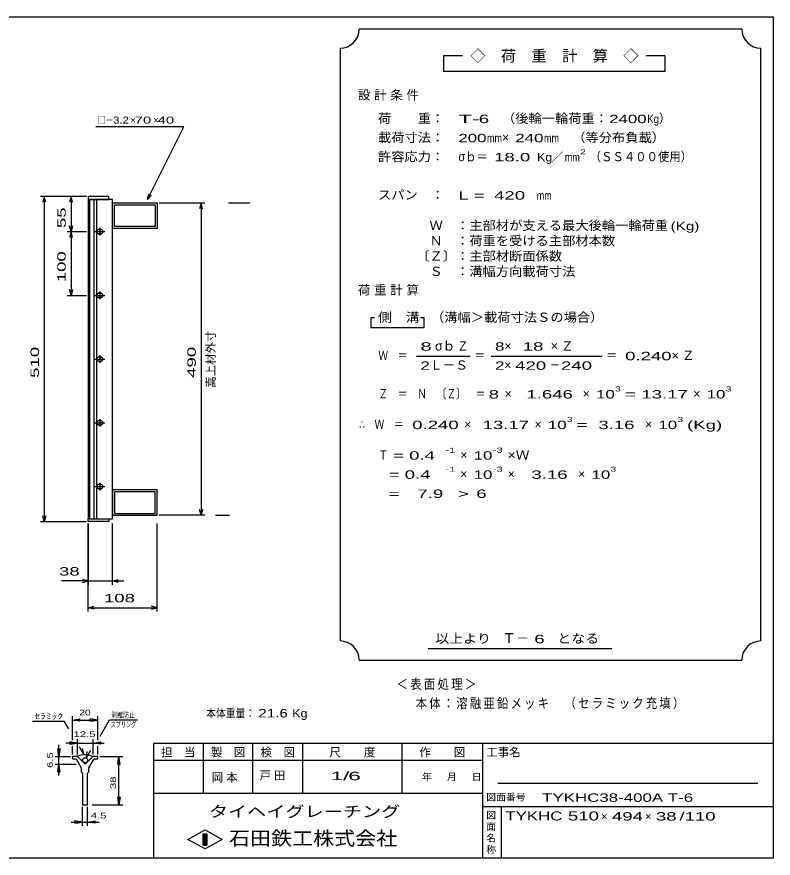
# Model space of a CAD drawing. Units: millimetres, scale not verified, with parts at other scales. Extents: x -1092 to 1034, y -771 to 635.
# Drawn here: x -152 to 1034, y -685 to 635 of the extents above; entities that cross this region are included whole.
import ezdxf
from ezdxf.enums import TextEntityAlignment as Align

# ---------------------------------------------------------------- set-up
doc = ezdxf.new("R2010")
doc.units = ezdxf.units.MM
doc.header["$LTSCALE"] = 6
for name, color, linetype, lineweight in [('0_2', 150, 'Continuous', 25), ('16', 3, 'Continuous', 25), ('22', 2, 'Continuous', 25), ('32', 4, 'Continuous', 25)]:
    doc.layers.add(name, color=color, linetype=linetype, lineweight=lineweight)
doc.styles.add('ベクトル', font='')
doc.styles.get('ベクトル').set_extended_font_data('ベクトル')

msp = doc.modelspace()

# ---------------------------------------------------------------- linework, layer by layer
at = {"layer": '0_2'}
for p, q in [((-1041.6, 635.4), (1034.4, 635.4)), ((1034.4, 635.4), (1034.4, -684.6)), ((1034.4, -504.6), (62.4, -504.6)), ((62.4, -504.6), (62.4, -684.6)), ((140.4, -504.6), (140.4, -582.6)), ((218.4, -582.6), (218.4, -504.6)), ((296.4, -504.6), (296.4, -582.6)), ((452.4, -582.6), (452.4, -504.6)), ((578.4, -504.6), (578.4, -684.6)), ((578.4, -531.6), (62.4, -531.6)), ((1010.4, -567.6), (602.4, -567.6)), ((62.4, -582.6), (578.4, -582.6)), ((578.4, -603.6), (1034.4, -603.6)), ((608.4, -684.6), (608.4, -603.6)), ((116.4, -655.2), (143.4, -640.2)), ((140.4, -646.2), (146.4, -646.2)), ((140.4, -664.2), (140.4, -646.2)), ((140.4, -646.2), (141.6, -646.2)), ((141.6, -646.2), (141.6, -664.2)), ((142.8, -664.2), (142.8, -646.2)), ((142.8, -646.2), (144, -646.2)), ((143.4, -640.2), (170.4, -655.2)), ((144, -646.2), (144, -664.2)), ((145.2, -664.2), (145.2, -646.2)), ((145.2, -646.2), (146.4, -646.2)), ((146.4, -646.2), (146.4, -664.2)), ((146.4, -646.2), (146.4, -664.2)), ((143.4, -670.2), (116.4, -655.2)), ((170.4, -655.2), (143.4, -670.2)), ((146.4, -664.2), (140.4, -664.2)), ((141.6, -664.2), (142.8, -664.2)), ((144, -664.2), (145.2, -664.2)), ((1034.4, -684.6), (-1041.6, -684.6))]:
    msp.add_line(p, q, dxfattribs=at)
at = {"layer": '16'}
for p, q in [((-7.8, 353.4), (-39.8, 353.4)), ((-39.8, 353.4), (-39.8, 348.9)), ((-39.8, 348.9), (-7.8, 348.9)), ((-39.8, 348.9), (-39.8, -152.1)), ((-1.8, 348.9), (-39.8, 348.9)), ((-37.8, 348.9), (-37.8, -152.1)), ((-30.8, -152.1), (-30.8, 348.9)), ((-26.8, 348.9), (-26.8, -152.1)), ((-7.8, 348.9), (-7.8, 353.4)), ((-1.8, -152.1), (-1.8, 348.9)), ((-1.8, 343.4), (68.2, 343.4)), ((-1.8, 303.4), (-1.8, 343.4)), ((68.2, 343.4), (68.2, 303.4)), ((1.2, 340.4), (65.2, 340.4)), ((1.2, 306.4), (1.2, 340.4)), ((65.2, 340.4), (65.2, 306.4)), ((-21.8, 304.4), (-21.8, 292.4)), ((65.2, 306.4), (1.2, 306.4)), ((-29.8, 298.4), (-13.8, 298.4)), ((-19.8, 301.4), (-23.8, 301.4)), ((-23.8, 295.4), (-19.8, 295.4)), ((68.2, 303.4), (-1.8, 303.4)), ((-29.8, 198.4), (-13.8, 198.4)), ((-19.8, 201.4), (-23.8, 201.4)), ((-21.8, 204.4), (-21.8, 192.4)), ((-23.8, 195.4), (-19.8, 195.4)), ((-29.8, 98.4), (-13.8, 98.4)), ((-19.8, 101.4), (-23.8, 101.4)), ((-23.8, 95.4), (-19.8, 95.4)), ((-21.8, 104.4), (-21.8, 92.4)), ((-19.8, 1.4), (-23.8, 1.4)), ((-21.8, 4.4), (-21.8, -7.6)), ((-29.8, -1.6), (-13.8, -1.6)), ((-23.8, -4.6), (-19.8, -4.6)), ((-29.8, -101.6), (-13.8, -101.6)), ((-19.8, -98.6), (-23.8, -98.6)), ((-23.8, -104.6), (-19.8, -104.6)), ((-21.8, -95.6), (-21.8, -107.6)), ((68.2, -106.6), (-1.8, -106.6)), ((-1.8, -106.6), (-1.8, -146.6)), ((65.2, -109.6), (1.2, -109.6)), ((1.2, -109.6), (1.2, -143.6)), ((65.2, -143.6), (65.2, -109.6)), ((68.2, -146.6), (68.2, -106.6)), ((1.2, -143.6), (65.2, -143.6)), ((-39.8, -152.1), (-7.8, -152.1)), ((-39.8, -156.6), (-39.8, -152.1)), ((-39.8, -152.1), (-1.8, -152.1)), ((-7.8, -156.6), (-39.8, -156.6)), ((-7.8, -152.1), (-7.8, -156.6)), ((-1.8, -146.6), (68.2, -146.6))]:
    msp.add_line(p, q, dxfattribs=at)
at = {"layer": '16', "color": 7}
for p, q in [((180.19, 343.4), (213.76, 343.4)), ((159.48, -146.6), (181.81, -146.6))]:
    msp.add_line(p, q, dxfattribs=at)
at = {"layer": '16'}
for centre, radius, start, end in [((-23.8, 298.4), 3, 90, 270), ((-21.8, 298.4), 4, 46.6, 133.4), ((-21.8, 298.4), 4, 226.6, 313.4), ((-19.8, 298.4), 3, 270, 90), ((-23.8, 198.4), 3, 90, 270), ((-21.8, 198.4), 4, 46.6, 133.4), ((-19.8, 198.4), 3, 270, 90), ((-21.8, 198.4), 4, 226.6, 313.4), ((-23.8, 98.4), 3, 90, 270), ((-21.8, 98.4), 4, 46.6, 133.4), ((-21.8, 98.4), 4, 226.6, 313.4), ((-19.8, 98.4), 3, 270, 90), ((-23.8, -1.6), 3, 90, 270), ((-21.8, -1.6), 4, 46.6, 133.4), ((-19.8, -1.6), 3, 270, 90), ((-21.8, -1.6), 4, 226.6, 313.4), ((-23.8, -101.6), 3, 90, 270), ((-21.8, -101.6), 4, 46.6, 133.4), ((-21.8, -101.6), 4, 226.6, 313.4), ((-19.8, -101.6), 3, 270, 90)]:
    msp.add_arc(centre, radius, start, end, dxfattribs=at)
at = {"layer": '22', "color": 4}
for p, q in [((985.2, 616.2), (385.2, 616.2)), ((355.2, 586.2), (355.2, -343.8)), ((1015.2, -343.8), (1015.2, 586.2)), ((547.2, 574.2), (517.2, 574.2)), ((517.2, 574.2), (517.2, 550.2)), ((865.2, 574.2), (835.2, 574.2)), ((865.2, 550.2), (865.2, 574.2)), ((517.2, 550.2), (865.2, 550.2)), ((110.2, 462.9), (-27.8, 462.9)), ((53.2, 348.9), (110.2, 462.9)), ((53.2, 348.9), (55, 357.66)), ((-42.8, 353.4), (-114.8, 353.4)), ((-108.8, 353.4), (-111.2, 344.4)), ((-106.4, 344.4), (-108.8, 353.4)), ((-108.8, 353.4), (-108.8, -156.6)), ((-42.8, 353.4), (-72.8, 353.4)), ((-66.8, 353.4), (-69.2, 344.4)), ((-64.4, 344.4), (-66.8, 353.4)), ((-66.8, 353.4), (-66.8, 298.4)), ((53.2, 348.9), (59.2, 355.5)), ((71.2, 343.4), (143.2, 343.4)), ((137.2, 343.4), (134.8, 334.4)), ((139.6, 334.4), (137.2, 343.4)), ((137.2, 343.4), (137.2, -146.6)), ((-66.8, 298.4), (-69.2, 307.4)), ((-64.4, 307.4), (-66.8, 298.4)), ((-72.8, 298.4), (-42.8, 298.4)), ((-66.8, 298.4), (-69.2, 289.4)), ((-64.4, 289.4), (-66.8, 298.4)), ((-66.8, 298.4), (-66.8, 198.4)), ((-72.8, 198.4), (-42.8, 198.4)), ((-66.8, 198.4), (-69.2, 207.4)), ((-64.4, 207.4), (-66.8, 198.4)), ((409.2, 163.2), (403.2, 163.2)), ((403.2, 163.2), (403.2, 148.2)), ((487.2, 163.2), (481.2, 163.2)), ((487.2, 148.2), (487.2, 163.2)), ((403.2, 148.2), (487.2, 148.2)), ((475.2, 103.2), (559.2, 103.2)), ((592.2, 103.2), (766.2, 103.2)), ((137.2, -146.6), (134.8, -137.6)), ((139.6, -137.6), (137.2, -146.6)), ((-114.8, -156.6), (-42.8, -156.6)), ((-108.8, -156.6), (-111.2, -147.6)), ((-106.4, -147.6), (-108.8, -156.6)), ((143.2, -146.6), (71.2, -146.6)), ((-39.8, -159.6), (-39.8, -255.6)), ((-39.8, -297.6), (-39.8, -159.6)), ((-1.8, -255.6), (-1.8, -159.6)), ((68.2, -297.6), (68.2, -159.6)), ((-39.8, -249.6), (-81.8, -249.6)), ((-39.8, -249.6), (-48.8, -247.2)), ((-48.8, -252), (-39.8, -249.6)), ((-39.8, -249.6), (-1.8, -249.6)), ((-1.8, -249.6), (7.2, -247.2)), ((7.2, -252), (-1.8, -249.6)), ((-1.8, -249.6), (16.2, -249.6)), ((-39.8, -291.6), (-30.8, -289.2)), ((68.2, -291.6), (59.2, -289.2)), ((-30.8, -294), (-39.8, -291.6)), ((-39.8, -291.6), (68.2, -291.6)), ((59.2, -294), (68.2, -291.6)), ((493.2, -355.8), (781.2, -355.8)), ((385.2, -373.8), (985.2, -373.8))]:
    msp.add_line(p, q, dxfattribs=at)
for centre, start, end in [((355.2, 616.2), 270, 0), ((1015.2, 616.2), 180, 270), ((355.2, -373.8), 0, 90), ((1015.2, -373.8), 90, 180)]:
    msp.add_arc(centre, 30, start, end, dxfattribs=at)
at = {"layer": '32'}
for p, q in [((-64.8, -499.2), (-64.8, -462)), ((-24.8, -499.2), (-24.8, -462)), ((-127.4, -469.8), (-77.4, -469.8)), ((-70.4, -481.8), (-77.4, -469.8)), ((-64.8, -468), (-52.8, -466.2)), ((-52.8, -469.8), (-64.8, -468)), ((-64.8, -468), (-24.8, -468)), ((-52.8, -469.8), (-52.8, -466.2)), ((-24.8, -468), (-36.8, -466.2)), ((-36.8, -469.8), (-36.8, -466.2)), ((-36.8, -469.8), (-24.8, -468)), ((-21.2, -493), (-6.6, -467.8)), ((-6.6, -467.8), (37.4, -467.8)), ((-56.8, -522), (-56.8, -498)), ((-32.8, -498), (-32.8, -522)), ((-85.8, -525), (-87.6, -513)), ((-87.6, -513), (-84, -513)), ((-85.8, -525), (-85.8, -507)), ((-84, -513), (-85.8, -525)), ((-56.8, -504), (-74.8, -504)), ((-56.8, -504), (-68.8, -502.2)), ((-68.8, -502.2), (-68.8, -505.8)), ((-68.8, -505.8), (-56.8, -504)), ((-64.8, -522), (-64.8, -508.8)), ((-56.8, -504), (-32.8, -504)), ((-46.8, -522), (-53.8, -510)), ((-46.8, -522), (-49, -512.6)), ((-32.8, -504), (-20.8, -502.2)), ((-20.8, -505.8), (-32.8, -504)), ((-32.8, -504), (-14.8, -504)), ((-24.8, -522), (-24.8, -508.8)), ((-20.8, -502.2), (-20.8, -505.8)), ((-91.8, -525), (-67.8, -525)), ((-85.8, -537), (-85.8, -525)), ((-64.8, -525), (-64.8, -529)), ((-56.8, -525), (-64.8, -525)), ((-44.8, -537), (-56.8, -525)), ((-32.8, -525), (-44.8, -537)), ((-42.8, -527), (-36, -515)), ((-42.8, -527), (-41.4, -517.4)), ((-24.8, -525), (-32.8, -525)), ((-24.8, -529), (-24.8, -525)), ((-21.8, -525), (14.2, -525)), ((6.4, -537), (8.2, -525)), ((10, -537), (8.2, -525)), ((8.2, -601), (8.2, -525)), ((-91.8, -537), (-58.8, -537)), ((-87.6, -549), (-85.8, -537)), ((-84, -549), (-85.8, -537)), ((-85.8, -555), (-85.8, -537)), ((-64.8, -529), (-58.8, -529)), ((-58.8, -529), (-50.8, -543)), ((-38.8, -543), (-30.8, -529)), ((-30.8, -529), (-24.8, -529)), ((6.4, -537), (10, -537)), ((-87.6, -549), (-84, -549)), ((-50.8, -543), (-50.8, -549)), ((-50.8, -549), (-48.8, -551)), ((-48.8, -551), (-48.8, -601)), ((-40.8, -551), (-38.8, -549)), ((-40.8, -601), (-40.8, -551)), ((-38.8, -549), (-38.8, -543)), ((8.2, -601), (6.4, -589)), ((6.4, -589), (10, -589)), ((10, -589), (8.2, -601)), ((-48.8, -601), (-40.8, -601)), ((-48.8, -634), (-48.8, -604)), ((-40.8, -634), (-40.8, -604)), ((-33.8, -601), (14.2, -601)), ((-66.8, -628), (-48.8, -628)), ((-48.8, -628), (-60.8, -626.2)), ((-60.8, -629.8), (-60.8, -626.2)), ((-60.8, -629.8), (-48.8, -628)), ((-48.8, -628), (-40.8, -628)), ((-40.8, -628), (-28.8, -626.2)), ((-28.8, -629.8), (-40.8, -628)), ((-40.8, -628), (-22.8, -628)), ((-28.8, -629.8), (-28.8, -626.2))]:
    msp.add_line(p, q, dxfattribs=at)
msp.add_circle((-44.8, -531), 4, dxfattribs=at)
msp.add_arc((-45, -552.41), 30, 66, 113, dxfattribs=at)

# ---------------------------------------------------------------- texts
at = {"layer": '0_2', "style": 'ベクトル'}
for s, height, p in [('担\u3000当', 13.2, (74.4, -518.4)), ('製\u3000図', 13.2, (152.4, -518.4)), ('検\u3000図', 13.2, (230.4, -518.4)), ('尺\u3000\u3000度', 13.2, (338.4, -518.4)), ('作\u3000\u3000図', 13.2, (479.4, -518.4)), ('工事名', 13.2, (584.4, -518.4)), ('年', 11, (483.6, -557.1)), ('月', 11, (522.6, -557.1)), ('日', 11, (561.6, -557.1)), ('図面番号', 11, (584.4, -588.9)), ('図', 11, (584.4, -617.1)), ('面', 11, (584.4, -635.1)), ('名', 11, (584.4, -653.1)), ('称', 11, (584.4, -671.1))]:
    msp.add_text(s, height=height, dxfattribs=at).set_placement(p, align=Align.MIDDLE_LEFT)
at = {"layer": '0_2', "color": 222, "style": 'ベクトル'}
for s, height, width, p in [('タイヘイグレーチング', 17.6, 1.25, (149.4, -611.4)), ('石田鉄工株式会社', 21.99, 1.1, (180.9, -653.4))]:
    msp.add_text(s, height=height, dxfattribs=dict(at, width=width)).set_placement(p, align=Align.MIDDLE_LEFT)
at = {"layer": '22', "style": 'ベクトル'}
for s, height, p in [('◇\u3000荷\u3000重\u3000計\u3000算\u3000◇', 17.6, (559.2, 574.2)), ('×', 11, (26.2, 473.4)), ('×', 11, (62.2, 473.4)), ('）', 14.52, (855, 476.1)), ('×', 14.52, (609, 446.1)), ('／', 13.2, (686.7, 415.2)), ('σｂ', 14.52, (504, 119.1)), ('×', 14.52, (612.6, 119.1)), ('Ｌ－Ｓ', 14.52, (496.2, 89.1)), ('×', 14.52, (612.6, 89.1)), ('×', 14.52, (613.2, 44.1)), ('×', 14.52, (735.6, 44.1)), ('×', 14.52, (909, 44.1)), ('×', 14.52, (549.6, -3.9)), ('×', 14.52, (660, -3.9)), ('×', 14.52, (833.4, -3.9)), ('×', 14.52, (543.6, -51.9)), ('×', 14.52, (543.6, -81.9)), ('×', 14.52, (618, -81.9)), ('×', 14.52, (728.4, -81.9)), ('Ｔ－', 15.4, (609.6, -339.3)), ('×', 13.2, (764.4, -619)), ('×', 13.2, (833.4, -619))]:
    msp.add_text(s, height=height, dxfattribs=at).set_placement(p, align=Align.MIDDLE_LEFT)
for s, height, width, p in [('□－', 11, 0.8, (-24.8, 473.4)), ('3.2', 11, 1.2, (-0.8, 473.4)), (' 70 ', 11, 1.6, (26.2, 473.4)), (' 40 ', 11, 1.6, (62.2, 473.4)), ('荷\u3000\u3000重：\u3000', 14.52, 1.05, (414.6, 476.1)), ('T-', 13.2, 2, (540.6, 475.2)), (' 6 ', 13.2, 1.65, (564.6, 475.2)), ('（後輪一輪荷重：', 14.52, 1.05, (609, 476.1)), ('2400', 13.2, 1.5, (777, 475.2)), ('Kg', 13.2, 0.85, (837, 475.2)), ('載荷寸法：\u3000', 14.52, 1.05, (414.6, 446.1)), ('200', 13.2, 1.5, (540.6, 445.2)), ('mm', 13.2, 0.8, (585.6, 445.2)), ('240', 13.2, 1.5, (630, 445.2)), ('mm', 13.2, 0.8, (675, 445.2)), ('\u3000（等分布負載）', 14.52, 1.05, (698.4, 446.1)), ('許容応力：\u3000', 14.52, 1.05, (414.6, 416.1)), ('σｂ＝', 14.52, 0.9, (540.6, 416.1)), ('2', 7.92, 1.5, (731.7, 423.6)), ('（ＳＳ４００使用）', 14.52, 0.9, (746.7, 416.1)), (' 18.0', 13.2, 1.65, (588.6, 415.2)), ('Kg', 13.2, 1.1, (664.2, 415.2)), ('mm', 13.2, 0.8, (707.7, 415.2)), ('スパン\u3000：\u3000', 14.52, 1.05, (414.6, 356.1)), ('L = ', 13.2, 1.65, (540.6, 355.2)), (' 420 ', 13.2, 1.65, (588.6, 355.2)), ('mm', 13.2, 0.8, (663.6, 355.2)), ('\u3000Ｗ\u3000：主部材が支える最大後輪一輪荷重', 14.52, 1.05, (474.6, 308.1)), ('(Kg)', 13.2, 1.35, (873.6, 307.2)), ('\u3000Ｎ\u3000：荷重を受ける主部材本数', 14.52, 1.05, (474.6, 284.1)), ('〔Ｚ〕：主部材断面係数', 14.52, 1.05, (474.6, 260.1)), ('\u3000Ｓ\u3000：溝幅方向載荷寸法', 14.52, 1.05, (474.6, 236.1)), ('側\u3000溝', 14.52, 1.1, (414.6, 164.1)), ('\u3000（溝幅＞載荷寸法Ｓの場合）', 14.52, 1.05, (477, 164.1)), ('8', 13.2, 1.8, (481.2, 118.2)), ('Ｚ', 14.52, 0.9, (538.8, 119.1)), ('8', 13.2, 1.5, (598.2, 118.2)), (' 18 ', 13.2, 1.65, (633.6, 118.2)), ('Ｗ\u3000＝', 14.52, 0.75, (415.2, 104.1)), ('＝', 14.52, 0.9, (565.2, 104.1)), ('＝', 14.52, 0.9, (772.2, 104.1)), ('0.240', 13.2, 1.65, (802.2, 103.2)), ('2', 13.2, 1.5, (481.2, 88.2)), ('2', 13.2, 1.5, (598.2, 88.2)), (' 420 ', 13.2, 1.65, (621.6, 88.2)), (' 240 ', 13.2, 1.65, (693.6, 88.2)), ('－', 14.52, 0.75, (684.6, 89.1)), ('Ｚ\u3000＝\u3000Ｎ\u3000〔Ｚ〕\u3000＝', 14.52, 0.75, (415.2, 44.1)), ('3', 7.92, 1.5, (786.6, 51.6)), ('3', 7.92, 1.5, (960, 51.6)), (' 8 ', 13.2, 1.65, (580.2, 43.2)), ('  1.646', 13.2, 1.65, (631.2, 43.2)), ('10', 13.2, 1.5, (756.6, 43.2)), ('=', 13.2, 1.7, (801.6, 43.2)), (' 13.17', 13.2, 1.65, (819.6, 43.2)), ('10', 13.2, 1.5, (930, 43.2)), ('∴\u3000Ｗ\u3000＝', 14.52, 0.75, (385.2, -3.9)), (' 0.240', 13.2, 1.65, (460.2, -4.8)), (' 13.17', 13.2, 1.65, (570.6, -4.8)), ('10', 13.2, 1.5, (681, -4.8)), ('3', 7.92, 1.5, (711, 3.6)), ('  3.16', 13.2, 1.65, (744, -4.8)), ('10', 13.2, 1.5, (854.4, -4.8)), ('3', 7.92, 1.5, (884.4, 3.6)), ('(Kg)', 13.2, 1.65, (899.4, -4.8)), ('=', 13.2, 1.7, (726, -4.8)), ('Ｔ', 14.52, 0.75, (415.2, -51.9)), (' = 0.4', 13.2, 1.65, (430.2, -52.8)), ('-1', 7.918, 1.65, (520.2, -44.4)), ('10', 13.2, 1.5, (564.6, -52.8)), ('-3', 7.918, 1.65, (594.6, -44.4)), ('×Ｗ', 14.52, 1.1, (618, -51.9)), ('  = 0.4', 13.2, 1.65, (415.2, -82.8)), ('-1', 7.918, 1.65, (520.2, -74.4)), ('10', 13.2, 1.5, (564.6, -82.8)), ('-3', 7.918, 1.65, (594.6, -74.4)), ('  3.16', 13.2, 1.65, (639, -82.8)), ('10', 13.2, 1.5, (749.4, -82.8)), ('3', 7.92, 1.5, (779.4, -74.4)), ('  =', 13.2, 1.65, (415.2, -112.8)), ('  7.9', 13.2, 1.65, (460.2, -112.8)), ('>', 13.2, 1.7, (539.7, -112.8)), (' 6 ', 13.2, 1.65, (560.7, -112.8)), (' 38 ', 13.2, 1.65, (-93.8, -234.6)), (' 108 ', 13.2, 1.65, (-23.3, -276.6)), ('以上より\u3000', 14.52, 1.1, (504.6, -339.9)), (' 6 ', 13.2, 1.65, (651.6, -340.8)), ('となる', 14.52, 1.1, (696, -339.9)), ('本体重量：', 13.2, 0.85, (145.2, -457.2)), (' 21.6', 13.2, 1.35, (220.2, -457.2)), ('Kg', 13.2, 1.1, (280.2, -457.2)), ('1/', 13.2, 2, (340.2, -555.6)), (' 6 ', 13.2, 2, (358.2, -555.6)), ('TYKHC38-400A T-6', 13.2, 1.5, (672, -589.6)), ('TYKHC', 14.08, 1.4, (614.4, -618.4)), (' 510 ', 14.08, 1.55, (704.4, -618.4)), (' 494 ', 13.2, 1.65, (773.4, -619)), (' 38 ', 13.2, 1.65, (842.4, -619)), ('/', 13.2, 1.65, (887.4, -619)), (' 110 ', 13.2, 1.65, (887.4, -619))]:
    msp.add_text(s, height=height, dxfattribs=dict(at, width=width)).set_placement(p, align=Align.MIDDLE_LEFT)
at = {"layer": '22', "style": 'ベクトル', "width": 1.65}
for s, p in [(' 55 ', (-81.8, 295.9)), (' 100 ', (-81.8, 210.9)), (' 510 ', (-123.8, 60.9)), (' 490', (122.2, 60.9))]:
    msp.add_text(s, height=13.2, rotation=90, dxfattribs=at).set_placement(p, align=Align.MIDDLE_LEFT)
at = {"layer": '22', "style": 'ベクトル'}
msp.add_text('嵩上材外寸', height=13.2, rotation=90, dxfattribs=at).set_placement((152.2, 53.4), align=Align.MIDDLE_LEFT)
at = {"layer": '22', "attachment_point": 4, "style": 'ベクトル'}
for s, insert, char_height in [('\\T1.28;設計条件', (383.1, 512.1), 14.52), ('\\T1.28;荷重計算', (383.1, 206.1), 14.52), ('\\T1.42;×Ｚ', (685.5, 119.1), 14.52), ('\\T1.42;×Ｚ', (875.1, 104.1), 14.52), ('\\T1.2;\\W0.85;＜表面処理＞', (443.7, -412.3), 15.4), ('\\T1.19;\\W0.85;本体：溶融亜鉛メッキ', (473.7, -442.3), 15.4), ('\\T1.19;\\W0.85;（セラミック充填）', (707.2, -442.3), 15.4), ('\\T1.25;岡本\u3000', (153.9, -558.6), 13.2), ('\\T1.25;戸田\u3000', (228.9, -555.6), 13.2)]:
    msp.add_mtext(s, dxfattribs=dict(at, insert=insert, char_height=char_height))
at = {"layer": '32', "color": 2, "style": 'ベクトル'}
for s, width, p in [('ｾﾗﾐｯｸ', 1.5, (-124.4, -462)), ('20', 1.35, (-53.8, -456)), ('剥離防止', 0.75, (-3.6, -460)), ('スプリング', 0.65, (-4.6, -475)), ('12.5', 1.5, (-62.8, -490.2)), (' 4.5 ', 1.5, (-40.8, -617.8))]:
    msp.add_text(s, height=8.798, dxfattribs=dict(at, width=width)).set_placement(p, align=Align.MIDDLE_LEFT)
at = {"layer": '32', "color": 2, "style": 'ベクトル', "width": 1.5}
for s, p in [('6.5', (-99.6, -543)), (' 38 ', (-0.8, -581))]:
    msp.add_text(s, height=8.798, rotation=90, dxfattribs=at).set_placement(p, align=Align.MIDDLE_LEFT)

doc.saveas('drawing.dxf')
